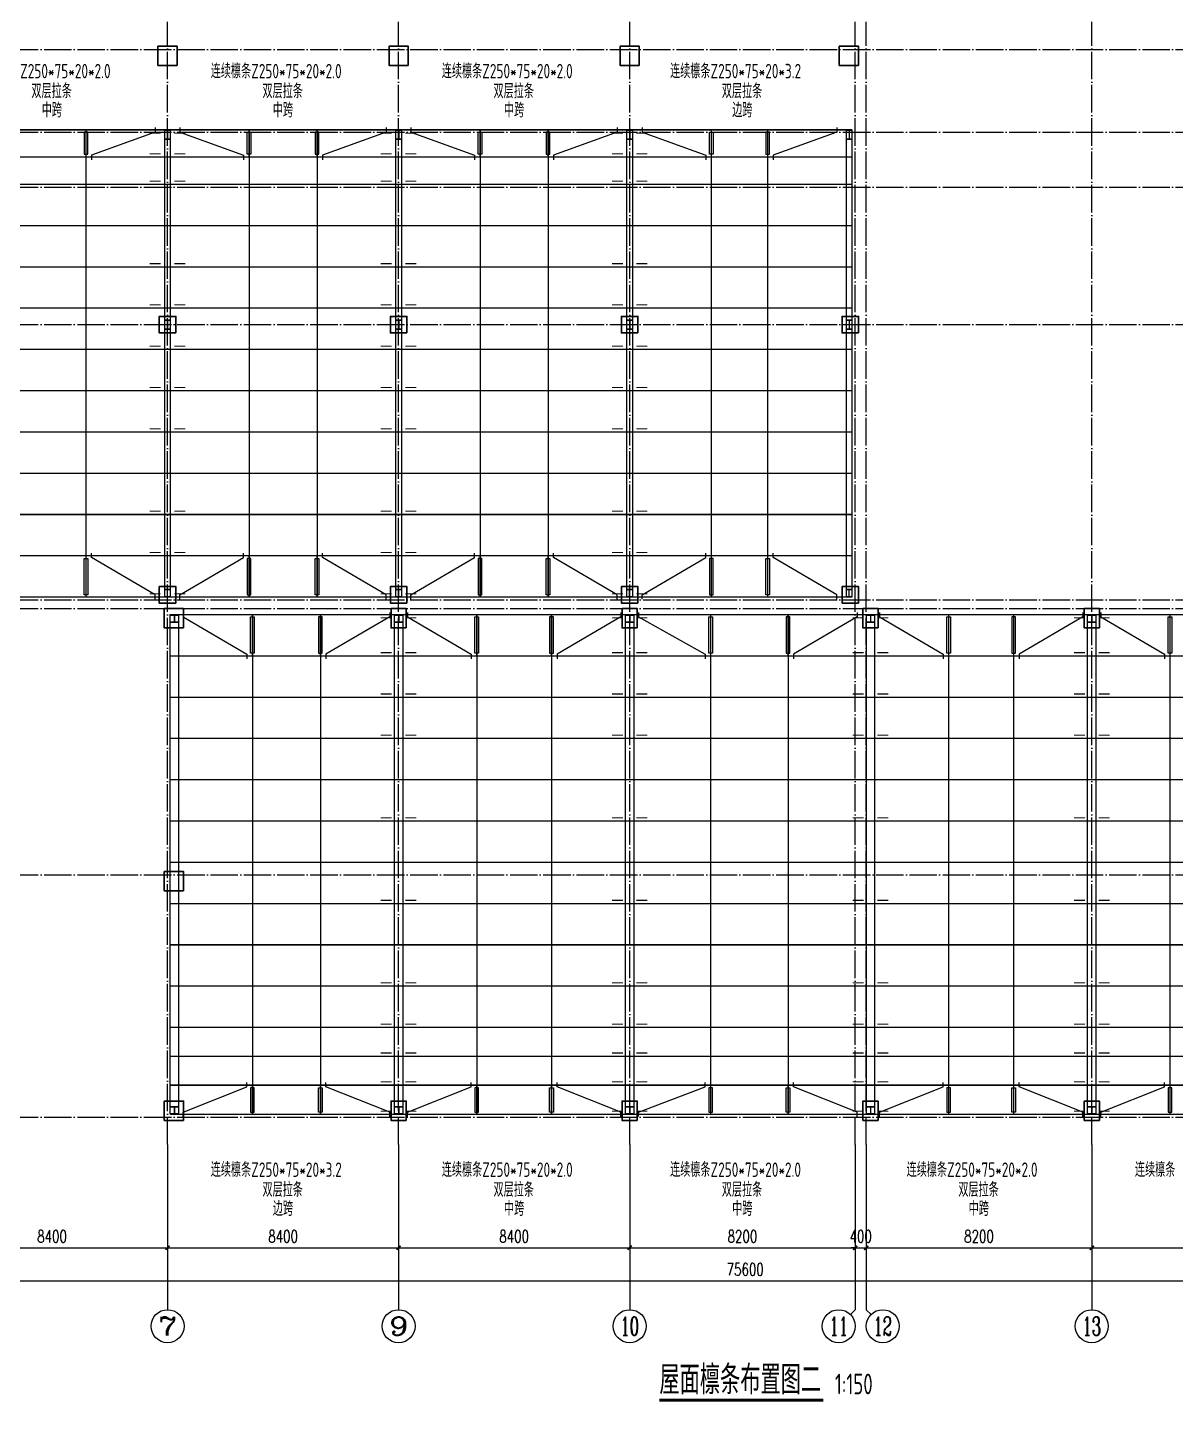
# Model space of a CAD drawing. Extents: x 712773 to 1022356, y -298958 to 209542.
# Drawn here: x 940298 to 982036, y -208755 to -158817 of the extents above; entities that cross this region are included whole.
import ezdxf
from ezdxf.enums import TextEntityAlignment as Align

# ---------------------------------------------------------------- set-up
doc = ezdxf.new("R2010")
doc.units = 0
doc.header["$LTSCALE"] = 500
doc.header["$MEASUREMENT"] = 0
doc.linetypes.add('DOTE', pattern=[2.42, 2, -0.2, 0.02, -0.2])
doc.layers.get('0').update_dxf_attribs({"linetype": 'CONTINUOUS'})
doc.layers.get('DEFPOINTS').update_dxf_attribs({"linetype": 'CONTINUOUS'})
doc.layers.add('0S-柱-线', color=50, linetype='CONTINUOUS', lineweight=30)
doc.layers.add('116', color=1, linetype='CONTINUOUS', lineweight=35)
for name, color, linetype in [('1000', 2, 'CONTINUOUS'), ('2001', 4, 'CONTINUOUS'), ('AXIS', 3, 'CONTINUOUS'), ('AXIS_TEXT', 7, 'CONTINUOUS'), ('DIM_SYMB', 3, 'CONTINUOUS'), ('DOOR_FIRE', 4, 'CONTINUOUS'), ('DOTE', 1, 'DOTE'), ('PUB_TEXT', 7, 'CONTINUOUS'), ('钢架', 7, 'CONTINUOUS')]:
    doc.layers.add(name, color=color, linetype=linetype)
doc.styles.add('_TCH_AXIS', font='COMPLEX', dxfattribs={"bigfont": 'GBCBIG'})
doc.styles.add('_TCH_DIM_T3', font='SIMPLEX', dxfattribs={"width": 0.705882, "bigfont": 'GBCBIG'})
doc.styles.add('COMPLEX', font='COMPLEX')
doc.styles.add('TSSD_Rein', font='tssdeng.shx', dxfattribs={"width": 0.7, "bigfont": 'hztxt.shx'})
doc.dimstyles.new('_TCH_ARCH&&150', dxfattribs={"dimtxt": 446.25, "dimasz": 150, "dimexe": 375, "dimexo": 450, "dimgap": 189.375, "dimtad": 1, "dimdec": 0, "dimzin": 0, "dimdsep": 46, "dimtxsty": '_TCH_DIM_T3', "dimblk": 'ARCHTICK', "dimcen": 0.09, "dimclrt": 7, "dimazin": 2, "dimtfac": 1, "dimtdec": 0, "dimtix": 1, "dimtmove": 2, "dimatfit": 3, "dimfxl": 0, "dimtolj": 1, "dimtzin": 0, "dimarcsym": 0})

# ---------------------------------------------------------------- blocks, each defined once
blk = doc.blocks.new('W3TGGSEGGG')
at = {"layer": '116', "const_width": 40}
for points in [[(936344, -162654), (936744, -162654)], [(937638, -162654), (937238, -162654)], [(936344, -163410), (936744, -163410)], [(937638, -163410), (937238, -163410)], [(936344, -164400), (936744, -164400)], [(937638, -164400), (937238, -164400)], [(936344, -167400), (936744, -167400)], [(937638, -167400), (937238, -167400)], [(936344, -168900), (936744, -168900)], [(937638, -168900), (937238, -168900)], [(936344, -170400), (936744, -170400)], [(937638, -170400), (937238, -170400)], [(936344, -171900), (936744, -171900)], [(937638, -171900), (937238, -171900)], [(936344, -173400), (936744, -173400)], [(937638, -173400), (937238, -173400)], [(936344, -176400), (936744, -176400)], [(937638, -176400), (937238, -176400)], [(936344, -177900), (936744, -177900)], [(937638, -177900), (937238, -177900)], [(936344, -179400), (936744, -179400)], [(937638, -179400), (937238, -179400)]]:
    blk.add_lwpolyline(points, dxfattribs=at)
blk = doc.blocks.new('3tfagtwrgtyawe')
at = {"layer": '116', "const_width": 40}
for points in [[(1009917, -249329), (1010317, -249329)], [(1011212, -249329), (1010812, -249329)], [(1009917, -250595), (1010317, -250595)], [(1011212, -250595), (1010812, -250595)], [(1009917, -252095), (1010317, -252095)], [(1011212, -252095), (1010812, -252095)], [(1009917, -253595), (1010317, -253595)], [(1011212, -253595), (1010812, -253595)], [(1009917, -256595), (1010317, -256595)], [(1011212, -256595), (1010812, -256595)], [(1009917, -259595), (1010317, -259595)], [(1011212, -259595), (1010812, -259595)], [(1009917, -262595), (1010317, -262595)], [(1011212, -262595), (1010812, -262595)], [(1009917, -264095), (1010317, -264095)], [(1011212, -264095), (1010812, -264095)], [(1009917, -265145), (1010317, -265145)], [(1011212, -265145), (1010812, -265145)], [(1009917, -266195), (1010317, -266195)], [(1011212, -266195), (1010812, -266195)], [(1009917, -267255), (1010317, -267255)], [(1011212, -267255), (1010812, -267255)]]:
    blk.add_lwpolyline(points, dxfattribs=at)
blk = doc.blocks.new('aweffewgfag')
at = {"layer": '0S-柱-线'}
for points in [[(985945, -253633), (985945, -252933), (985245, -252933), (985245, -253633)], [(994115, -253633), (994115, -252933), (993415, -252933), (993415, -253633)], [(1002515, -253633), (1002515, -252933), (1001815, -252933), (1001815, -253633)], [(1010915, -253633), (1010915, -252933), (1010215, -252933), (1010215, -253633)], [(1019315, -253633), (1019315, -252933), (1018615, -252933), (1018615, -253633)], [(1027285, -253633), (1027285, -252933), (1026585, -252933), (1026585, -253633)], [(985845, -263353), (985845, -262753), (985245, -262753), (985245, -263353)], [(994065, -263353), (994065, -262753), (993465, -262753), (993465, -263353)], [(1002465, -263353), (1002465, -262753), (1001865, -262753), (1001865, -263353)], [(1010865, -263353), (1010865, -262753), (1010265, -262753), (1010265, -263353)], [(1019265, -263353), (1019265, -262753), (1018665, -262753), (1018665, -263353)], [(1027285, -263353), (1027285, -262753), (1026685, -262753), (1026685, -263353)], [(985845, -273173), (985845, -272573), (985245, -272573), (985245, -273173)], [(994065, -273173), (994065, -272573), (993465, -272573), (993465, -273173)], [(1002465, -273173), (1002465, -272573), (1001865, -272573), (1001865, -273173)], [(1010865, -273173), (1010865, -272573), (1010265, -272573), (1010265, -273173)], [(1019265, -273173), (1019265, -272573), (1018665, -272573), (1018665, -273173)], [(1027285, -273173), (1027285, -272573), (1026685, -272573), (1026685, -273173)], [(1002745, -274073), (1002745, -273373), (1002045, -273373), (1002045, -274073)], [(1010840, -274073), (1010840, -273373), (1010290, -273373), (1010290, -274073)], [(1019240, -274073), (1019240, -273373), (1018690, -273373), (1018690, -274073)], [(1027995, -274073), (1027995, -273373), (1027445, -273373), (1027445, -274073)], [(1036040, -274073), (1036040, -273373), (1035490, -273373), (1035490, -274073)], [(1044440, -274073), (1044440, -273373), (1043890, -273373), (1043890, -274073)], [(1052840, -274073), (1052840, -273373), (1052290, -273373), (1052290, -274073)], [(1061085, -274073), (1061085, -273373), (1060385, -273373), (1060385, -274073)], [(1002745, -283633), (1002745, -282933), (1002045, -282933), (1002045, -283633)], [(1061085, -283633), (1061085, -282933), (1060385, -282933), (1060385, -283633)], [(1002745, -291973), (1002745, -291273), (1002045, -291273), (1002045, -291973)], [(1010840, -291973), (1010840, -291273), (1010290, -291273), (1010290, -291973)], [(1019240, -291973), (1019240, -291273), (1018690, -291273), (1018690, -291973)], [(1027995, -291973), (1027995, -291273), (1027445, -291273), (1027445, -291973)], [(1036040, -291973), (1036040, -291273), (1035490, -291273), (1035490, -291973)], [(1044440, -291973), (1044440, -291273), (1043890, -291273), (1043890, -291973)], [(1052840, -291973), (1052840, -291273), (1052290, -291273), (1052290, -291973)], [(1061085, -291973), (1061085, -291273), (1060385, -291273), (1060385, -291973)]]:
    blk.add_lwpolyline(points, close=True, dxfattribs=at)
blk = doc.blocks.new('_ArchTick')
at = {"color": 0, "linetype": 'ByBlock', "const_width": 0.4}
blk.add_lwpolyline([(-0.5, -0.5), (0.5, 0.5)], dxfattribs=at)
blk = doc.blocks.new('*D475')
at = {"layer": 'AXIS', "color": 0, "lineweight": -2, "transparency": 16777216}
for p, q in [((928591, -199867), (928591, -204742)), ((1004191, -199867), (1004191, -204742)), ((928591, -204367), (1004191, -204367))]:
    blk.add_line(p, q, dxfattribs=at)
at = {"layer": 'DEFPOINTS', "color": 0, "transparency": 16777216}
for p in [(928591, -199417), (1004191, -199417), (1004191, -204367)]:
    blk.add_point(p, dxfattribs=at)
at = {"layer": 'AXIS', "color": 0, "lineweight": -2, "transparency": 16777216, "xscale": 150, "yscale": 150, "zscale": 150, "rotation": 180}
blk.add_blockref('_ArchTick', (928591, -204367), dxfattribs=at)
at = {"layer": 'AXIS', "color": 0, "lineweight": -2, "transparency": 16777216, "xscale": 150, "yscale": 150, "zscale": 150}
blk.add_blockref('_ArchTick', (1004191, -204367), dxfattribs=at)
at = {"layer": 'AXIS', "color": 7, "transparency": 16777216, "insert": (966391, -203955), "char_height": 446.2, "attachment_point": 5, "style": '_TCH_DIM_T3'}
blk.add_mtext('\\A1;75600', dxfattribs=at)
blk = doc.blocks.new('*D477')
at = {"layer": 'AXIS', "color": 0, "lineweight": -2, "transparency": 16777216}
for p, q in [((936991, -199867), (936991, -203542)), ((945391, -199867), (945391, -203542)), ((936991, -203167), (945391, -203167))]:
    blk.add_line(p, q, dxfattribs=at)
at = {"layer": 'DEFPOINTS', "color": 0, "transparency": 16777216}
for p in [(936991, -199417), (945391, -199417), (945391, -203167)]:
    blk.add_point(p, dxfattribs=at)
at = {"layer": 'AXIS', "color": 0, "lineweight": -2, "transparency": 16777216, "xscale": 150, "yscale": 150, "zscale": 150, "rotation": 180}
blk.add_blockref('_ArchTick', (936991, -203167), dxfattribs=at)
at = {"layer": 'AXIS', "color": 0, "lineweight": -2, "transparency": 16777216, "xscale": 150, "yscale": 150, "zscale": 150}
blk.add_blockref('_ArchTick', (945391, -203167), dxfattribs=at)
at = {"layer": 'AXIS', "color": 7, "transparency": 16777216, "insert": (941191, -202755), "char_height": 446.2, "attachment_point": 5, "style": '_TCH_DIM_T3'}
blk.add_mtext('\\A1;8400', dxfattribs=at)
blk = doc.blocks.new('*D478')
at = {"layer": 'AXIS', "color": 0, "lineweight": -2, "transparency": 16777216}
for p, q in [((945391, -199867), (945391, -203542)), ((953791, -199867), (953791, -203542)), ((945391, -203167), (953791, -203167))]:
    blk.add_line(p, q, dxfattribs=at)
at = {"layer": 'DEFPOINTS', "color": 0, "transparency": 16777216}
for p in [(945391, -199417), (953791, -199417), (953791, -203167)]:
    blk.add_point(p, dxfattribs=at)
at = {"layer": 'AXIS', "color": 0, "lineweight": -2, "transparency": 16777216, "xscale": 150, "yscale": 150, "zscale": 150, "rotation": 180}
blk.add_blockref('_ArchTick', (945391, -203167), dxfattribs=at)
at = {"layer": 'AXIS', "color": 0, "lineweight": -2, "transparency": 16777216, "xscale": 150, "yscale": 150, "zscale": 150}
blk.add_blockref('_ArchTick', (953791, -203167), dxfattribs=at)
at = {"layer": 'AXIS', "color": 7, "transparency": 16777216, "insert": (949591, -202755), "char_height": 446.2, "attachment_point": 5, "style": '_TCH_DIM_T3'}
blk.add_mtext('\\A1;8400', dxfattribs=at)
blk = doc.blocks.new('*D479')
at = {"layer": 'AXIS', "color": 0, "lineweight": -2, "transparency": 16777216}
for p, q in [((953791, -199867), (953791, -203542)), ((962191, -199867), (962191, -203542)), ((953791, -203167), (962191, -203167))]:
    blk.add_line(p, q, dxfattribs=at)
at = {"layer": 'DEFPOINTS', "color": 0, "transparency": 16777216}
for p in [(953791, -199417), (962191, -199417), (962191, -203167)]:
    blk.add_point(p, dxfattribs=at)
at = {"layer": 'AXIS', "color": 0, "lineweight": -2, "transparency": 16777216, "xscale": 150, "yscale": 150, "zscale": 150, "rotation": 180}
blk.add_blockref('_ArchTick', (953791, -203167), dxfattribs=at)
at = {"layer": 'AXIS', "color": 0, "lineweight": -2, "transparency": 16777216, "xscale": 150, "yscale": 150, "zscale": 150}
blk.add_blockref('_ArchTick', (962191, -203167), dxfattribs=at)
at = {"layer": 'AXIS', "color": 7, "transparency": 16777216, "insert": (957991, -202755), "char_height": 446.2, "attachment_point": 5, "style": '_TCH_DIM_T3'}
blk.add_mtext('\\A1;8400', dxfattribs=at)
blk = doc.blocks.new('*D480')
at = {"layer": 'AXIS', "color": 0, "lineweight": -2, "transparency": 16777216}
for p, q in [((962191, -199867), (962191, -203542)), ((970391, -199867), (970391, -203542)), ((962191, -203167), (970391, -203167))]:
    blk.add_line(p, q, dxfattribs=at)
at = {"layer": 'DEFPOINTS', "color": 0, "transparency": 16777216}
for p in [(962191, -199417), (970391, -199417), (970391, -203167)]:
    blk.add_point(p, dxfattribs=at)
at = {"layer": 'AXIS', "color": 0, "lineweight": -2, "transparency": 16777216, "xscale": 150, "yscale": 150, "zscale": 150, "rotation": 180}
blk.add_blockref('_ArchTick', (962191, -203167), dxfattribs=at)
at = {"layer": 'AXIS', "color": 0, "lineweight": -2, "transparency": 16777216, "xscale": 150, "yscale": 150, "zscale": 150}
blk.add_blockref('_ArchTick', (970391, -203167), dxfattribs=at)
at = {"layer": 'AXIS', "color": 7, "transparency": 16777216, "insert": (966291, -202755), "char_height": 446.2, "attachment_point": 5, "style": '_TCH_DIM_T3'}
blk.add_mtext('\\A1;8200', dxfattribs=at)
blk = doc.blocks.new('*D481')
at = {"layer": 'AXIS', "color": 0, "lineweight": -2, "transparency": 16777216}
for p, q in [((970391, -199867), (970391, -203542)), ((970791, -199867), (970791, -203542)), ((970391, -203167), (970241, -203167)), ((970391, -203167), (970791, -203167)), ((970791, -203167), (970941, -203167))]:
    blk.add_line(p, q, dxfattribs=at)
at = {"layer": 'DEFPOINTS', "color": 0, "transparency": 16777216}
for p in [(970391, -199417), (970791, -199417), (970791, -203167)]:
    blk.add_point(p, dxfattribs=at)
at = {"layer": 'AXIS', "color": 0, "lineweight": -2, "transparency": 16777216, "xscale": 150, "yscale": 150, "zscale": 150}
blk.add_blockref('_ArchTick', (970391, -203167), dxfattribs=at)
at = {"layer": 'AXIS', "color": 0, "lineweight": -2, "transparency": 16777216, "xscale": 150, "yscale": 150, "zscale": 150, "rotation": 180}
blk.add_blockref('_ArchTick', (970791, -203167), dxfattribs=at)
at = {"layer": 'AXIS', "color": 7, "transparency": 16777216, "insert": (970591, -202755), "char_height": 446.2, "attachment_point": 5, "style": '_TCH_DIM_T3'}
blk.add_mtext('\\A1;400', dxfattribs=at)
blk = doc.blocks.new('*D482')
at = {"layer": 'AXIS', "color": 0, "lineweight": -2, "transparency": 16777216}
for p, q in [((970791, -199867), (970791, -203542)), ((978991, -199867), (978991, -203542)), ((970791, -203167), (978991, -203167))]:
    blk.add_line(p, q, dxfattribs=at)
at = {"layer": 'DEFPOINTS', "color": 0, "transparency": 16777216}
for p in [(970791, -199417), (978991, -199417), (978991, -203167)]:
    blk.add_point(p, dxfattribs=at)
at = {"layer": 'AXIS', "color": 0, "lineweight": -2, "transparency": 16777216, "xscale": 150, "yscale": 150, "zscale": 150, "rotation": 180}
blk.add_blockref('_ArchTick', (970791, -203167), dxfattribs=at)
at = {"layer": 'AXIS', "color": 0, "lineweight": -2, "transparency": 16777216, "xscale": 150, "yscale": 150, "zscale": 150}
blk.add_blockref('_ArchTick', (978991, -203167), dxfattribs=at)
at = {"layer": 'AXIS', "color": 7, "transparency": 16777216, "insert": (974891, -202755), "char_height": 446.2, "attachment_point": 5, "style": '_TCH_DIM_T3'}
blk.add_mtext('\\A1;8200', dxfattribs=at)
blk = doc.blocks.new('*D483')
at = {"layer": 'AXIS', "color": 0, "lineweight": -2, "transparency": 16777216}
for p, q in [((978991, -199867), (978991, -203542)), ((987391, -199867), (987391, -203542)), ((978991, -203167), (987391, -203167))]:
    blk.add_line(p, q, dxfattribs=at)
at = {"layer": 'DEFPOINTS', "color": 0, "transparency": 16777216}
for p in [(978991, -199417), (987391, -199417), (987391, -203167)]:
    blk.add_point(p, dxfattribs=at)
at = {"layer": 'AXIS', "color": 0, "lineweight": -2, "transparency": 16777216, "xscale": 150, "yscale": 150, "zscale": 150, "rotation": 180}
blk.add_blockref('_ArchTick', (978991, -203167), dxfattribs=at)
at = {"layer": 'AXIS', "color": 0, "lineweight": -2, "transparency": 16777216, "xscale": 150, "yscale": 150, "zscale": 150}
blk.add_blockref('_ArchTick', (987391, -203167), dxfattribs=at)
at = {"layer": 'AXIS', "color": 7, "transparency": 16777216, "insert": (983191, -202755), "char_height": 446.2, "attachment_point": 5, "style": '_TCH_DIM_T3'}
blk.add_mtext('\\A1;8400', dxfattribs=at)
blk = doc.blocks.new('_AXISO')
blk.add_circle((0, 0), 0.5)
at = {"layer": 'AXIS_TEXT', "style": 'COMPLEX', "width": 1.302083}
blk.add_attdef('A', text='', height=0.56, dxfattribs=at).set_placement((-0.25, -0.28), (0.25, -0.28), align=Align.FIT)

msp = doc.modelspace()

# ---------------------------------------------------------------- linework, layer by layer
at = {"layer": '1000', "const_width": 50}
for points in [[(928711.1, -162537), (970271.1, -162537)], [(928711.1, -163527), (970271.1, -163527)], [(928711.1, -164517), (970271.1, -164517)], [(928711.1, -166017), (970271.1, -166017)], [(928711.1, -167517), (970271.1, -167517)], [(928711.1, -169017), (970271.1, -169017)], [(928711.1, -170517), (970271.1, -170517)], [(928711.1, -172017), (970271.1, -172017)], [(928711.1, -173517), (970271.1, -173517)], [(928711.1, -175017), (970271.1, -175017)], [(928711.1, -176517), (970271.1, -176517)], [(928711.1, -178017), (970271.1, -178017)], [(928711.1, -179517), (970271.1, -179517)], [(945486.1, -180157), (1004096.1, -180157)], [(945486.1, -181657), (1004096.1, -181657)], [(945486.1, -183157), (1004096.1, -183157)], [(945486.1, -184657), (1004096.1, -184657)], [(945486.1, -186157), (1004096.1, -186157)], [(945486.1, -187657), (1004096.1, -187657)], [(945486.1, -189157), (1004096.1, -189157)], [(945486.1, -190657), (1004096.1, -190657)], [(945486.1, -192157), (1004096.1, -192157)], [(945486.1, -193657), (1004096.1, -193657)], [(945486.1, -195157), (1004096.1, -195157)], [(945486.1, -196207), (1004096.1, -196207)], [(945486.1, -197257), (1004096.1, -197257)], [(945486.1, -198317), (1004096.1, -198317)]]:
    msp.add_lwpolyline(points, dxfattribs=at)
at = {"layer": '2001'}
for points in [[(945491.1, -179517), (945291.1, -179517), (945291.1, -162537), (945491.1, -162537)], [(953891.1, -179517), (953691.1, -179517), (953691.1, -162537), (953891.1, -162537)], [(962291.1, -179517), (962091.1, -179517), (962091.1, -162537), (962291.1, -162537)], [(970271.1, -179517), (970071.1, -179517), (970071.1, -162537), (970271.1, -162537)], [(945786.1, -198317), (945486.1, -198317), (945486.1, -180157), (945786.1, -180157)], [(953941.1, -198317), (953641.1, -198317), (953641.1, -180157), (953941.1, -180157)], [(962341.1, -198317), (962041.1, -198317), (962041.1, -180157), (962341.1, -180157)], [(971096.1, -198317), (970796.1, -198317), (970796.1, -180157), (971096.1, -180157)], [(979141.1, -198317), (978841.1, -198317), (978841.1, -180157), (979141.1, -180157)]]:
    msp.add_lwpolyline(points, close=True, dxfattribs=at)
at = {"layer": 'AXIS'}
for p, q in [((945391.1, -199417), (945391.1, -205417)), ((953791.1, -199417), (953791.1, -205417)), ((962191.1, -199417), (962191.1, -205417)), ((970391.1, -199417), (970391.1, -205417)), ((970791.1, -199417), (970791.1, -205417)), ((978991.1, -199417), (978991.1, -205417)), ((970215.4, -205592.8), (970391.1, -205417)), ((970966.8, -205592.8), (970791.1, -205417))]:
    msp.add_line(p, q, dxfattribs=at)
at = {"layer": 'DIM_SYMB', "const_width": 105}
msp.add_lwpolyline([(963272.5, -208702.2), (969235.1, -208702.2)], dxfattribs=at)
at = {"layer": 'DOOR_FIRE'}
for p, q in [((942424.5, -162537), (942424.5, -179517)), ((948352.8, -162537), (948352.8, -179517)), ((950824.5, -162537), (950824.5, -179517)), ((956752.8, -162537), (956752.8, -179517)), ((959224.5, -162537), (959224.5, -179517)), ((965157.8, -162537), (965157.8, -179517)), ((967204.5, -162537), (967204.5, -179517)), ((948477.8, -180157), (948477.8, -198317)), ((950949.5, -180157), (950949.5, -198317)), ((956632.8, -180157), (956632.8, -198317)), ((959349.5, -180157), (959349.5, -198317)), ((965132.8, -180157), (965132.8, -198317)), ((967949.5, -180157), (967949.5, -198317)), ((973787.8, -180157), (973787.8, -198317)), ((976149.5, -180157), (976149.5, -198317)), ((981832.8, -180157), (981832.8, -198317))]:
    msp.add_line(p, q, dxfattribs=at)
for points in [[(942357, -162618.9), (942357, -163425.1), (942492, -163425.1), (942492, -162618.9)], [(948420.3, -162618.9), (948420.3, -163425.1), (948285.3, -163425.1), (948285.3, -162618.9)], [(950757, -162618.9), (950757, -163425.1), (950892, -163425.1), (950892, -162618.9)], [(956820.3, -162618.9), (956820.3, -163425.1), (956685.3, -163425.1), (956685.3, -162618.9)], [(959157, -162618.9), (959157, -163425.1), (959292, -163425.1), (959292, -162618.9)], [(965225.3, -162618.9), (965225.3, -163425.1), (965090.3, -163425.1), (965090.3, -162618.9)], [(967137, -162618.9), (967137, -163425.1), (967272, -163425.1), (967272, -162618.9)], [(942357, -179435.2), (942357, -178118.9), (942492, -178118.9), (942492, -179435.2)], [(948420.3, -179435.2), (948420.3, -178118.9), (948285.3, -178118.9), (948285.3, -179435.2)], [(950757, -179435.2), (950757, -178118.9), (950892, -178118.9), (950892, -179435.2)], [(956820.3, -179435.2), (956820.3, -178118.9), (956685.3, -178118.9), (956685.3, -179435.2)], [(959157, -179435.2), (959157, -178118.9), (959292, -178118.9), (959292, -179435.2)], [(965225.3, -179435.2), (965225.3, -178118.9), (965090.3, -178118.9), (965090.3, -179435.2)], [(967137, -179435.2), (967137, -178118.9), (967272, -178118.9), (967272, -179435.2)], [(948545.3, -180238.9), (948545.3, -181555.1), (948410.3, -181555.1), (948410.3, -180238.9)], [(950882, -180238.9), (950882, -181555.1), (951017, -181555.1), (951017, -180238.9)], [(956700.3, -180238.9), (956700.3, -181555.1), (956565.3, -181555.1), (956565.3, -180238.9)], [(959282, -180238.9), (959282, -181555.1), (959417, -181555.1), (959417, -180238.9)], [(965200.3, -180238.9), (965200.3, -181555.1), (965065.3, -181555.1), (965065.3, -180238.9)], [(967882, -180238.9), (967882, -181555.1), (968017, -181555.1), (968017, -180238.9)], [(973855.3, -180238.9), (973855.3, -181555.1), (973720.3, -181555.1), (973720.3, -180238.9)], [(976082, -180238.9), (976082, -181555.1), (976217, -181555.1), (976217, -180238.9)], [(981900.3, -180238.9), (981900.3, -181555.1), (981765.3, -181555.1), (981765.3, -180238.9)], [(948545.3, -198235.2), (948545.3, -197358.9), (948410.3, -197358.9), (948410.3, -198235.2)], [(950882, -198235.2), (950882, -197358.9), (951017, -197358.9), (951017, -198235.2)], [(956700.3, -198235.2), (956700.3, -197358.9), (956565.3, -197358.9), (956565.3, -198235.2)], [(959282, -198235.2), (959282, -197358.9), (959417, -197358.9), (959417, -198235.2)], [(965200.3, -198235.2), (965200.3, -197358.9), (965065.3, -197358.9), (965065.3, -198235.2)], [(967882, -198235.2), (967882, -197358.9), (968017, -197358.9), (968017, -198235.2)], [(973855.3, -198235.2), (973855.3, -197358.9), (973720.3, -197358.9), (973720.3, -198235.2)], [(976082, -198235.2), (976082, -197358.9), (976217, -197358.9), (976217, -198235.2)], [(981900.3, -198235.2), (981900.3, -197358.9), (981765.3, -197358.9), (981765.3, -198235.2)]]:
    msp.add_lwpolyline(points, close=True, dxfattribs=at)
at = {"layer": 'DOOR_FIRE', "const_width": 50}
for points in [[(942424.5, -162537), (942424.5, -163527)], [(948352.8, -162537), (948352.8, -163527)], [(950824.5, -162537), (950824.5, -163527)], [(956752.8, -162537), (956752.8, -163527)], [(959224.5, -162537), (959224.5, -163527)], [(965157.8, -162537), (965157.8, -163527)], [(967204.5, -162537), (967204.5, -163527)], [(942424.5, -179517), (942424.5, -178017)], [(948352.8, -179517), (948352.8, -178017)], [(950824.5, -179517), (950824.5, -178017)], [(956752.8, -179517), (956752.8, -178017)], [(959224.5, -179517), (959224.5, -178017)], [(965157.8, -179517), (965157.8, -178017)], [(967204.5, -179517), (967204.5, -178017)], [(948477.8, -180157), (948477.8, -181657)], [(950949.5, -180157), (950949.5, -181657)], [(956632.8, -180157), (956632.8, -181657)], [(959349.5, -180157), (959349.5, -181657)], [(965132.8, -180157), (965132.8, -181657)], [(967949.5, -180157), (967949.5, -181657)], [(973787.8, -180157), (973787.8, -181657)], [(976149.5, -180157), (976149.5, -181657)], [(981832.8, -180157), (981832.8, -181657)], [(948477.8, -198317), (948477.8, -197257)], [(950949.5, -198317), (950949.5, -197257)], [(956632.8, -198317), (956632.8, -197257)], [(959349.5, -198317), (959349.5, -197257)], [(965132.8, -198317), (965132.8, -197257)], [(967949.5, -198317), (967949.5, -197257)], [(973787.8, -198317), (973787.8, -197257)], [(976149.5, -198317), (976149.5, -197257)], [(981832.8, -198317), (981832.8, -197257)]]:
    msp.add_lwpolyline(points, dxfattribs=at)
at = {"layer": 'DOOR_FIRE'}
for points in [[(944940.8, -162454.2), (944940.8, -162619.9), (942624.7, -163460.8), (942624.7, -163627.5)], [(945836.4, -162454.2), (945836.4, -162619.9), (948152.5, -163460.8), (948152.5, -163627.5)], [(953340.8, -162454.2), (953340.8, -162619.9), (951024.7, -163460.8), (951024.7, -163627.5)], [(954236.4, -162454.2), (954236.4, -162619.9), (956552.5, -163460.8), (956552.5, -163627.5)], [(961740.8, -162454.2), (961740.8, -162619.9), (959424.7, -163460.8), (959424.7, -163627.5)], [(962641.4, -162454.2), (962641.4, -162619.9), (964957.5, -163460.8), (964957.5, -163627.5)], [(969720.8, -162454.2), (969720.8, -162619.9), (967404.7, -163460.8), (967404.7, -163627.5)], [(944940.8, -179599.9), (944940.8, -179434.2), (942624.7, -178083.3), (942624.7, -177916.6)], [(945836.4, -179599.9), (945836.4, -179434.2), (948152.5, -178083.3), (948152.5, -177916.6)], [(953340.8, -179599.9), (953340.8, -179434.2), (951024.7, -178083.3), (951024.7, -177916.6)], [(954236.4, -179599.9), (954236.4, -179434.2), (956552.5, -178083.3), (956552.5, -177916.6)], [(961740.8, -179599.9), (961740.8, -179434.2), (959424.7, -178083.3), (959424.7, -177916.6)], [(962641.4, -179599.9), (962641.4, -179434.2), (964957.5, -178083.3), (964957.5, -177916.6)], [(969720.8, -179599.9), (969720.8, -179434.2), (967404.7, -178083.3), (967404.7, -177916.6)], [(945961.4, -180074.2), (945961.4, -180239.9), (948277.5, -181590.8), (948277.5, -181757.5)], [(953465.8, -180074.2), (953465.8, -180239.9), (951149.7, -181590.8), (951149.7, -181757.5)], [(954116.4, -180074.2), (954116.4, -180239.9), (956432.5, -181590.8), (956432.5, -181757.5)], [(961865.8, -180074.2), (961865.8, -180239.9), (959549.7, -181590.8), (959549.7, -181757.5)], [(962516.4, -180074.2), (962516.4, -180239.9), (964932.5, -181590.8), (964932.5, -181757.5)], [(970465.8, -180074.2), (970465.8, -180239.9), (968149.7, -181590.8), (968149.7, -181757.5)], [(971271.4, -180074.2), (971271.4, -180239.9), (973587.5, -181590.8), (973587.5, -181757.5)], [(978665.8, -180074.2), (978665.8, -180239.9), (976349.7, -181590.8), (976349.7, -181757.5)], [(979316.4, -180074.2), (979316.4, -180239.9), (981632.5, -181590.8), (981632.5, -181757.5)], [(945961.4, -198399.9), (945961.4, -198234.2), (948277.5, -197323.3), (948277.5, -197156.6)], [(953465.8, -198399.9), (953465.8, -198234.2), (951149.7, -197323.3), (951149.7, -197156.6)], [(954116.4, -198399.9), (954116.4, -198234.2), (956432.5, -197323.3), (956432.5, -197156.6)], [(961865.8, -198399.9), (961865.8, -198234.2), (959549.7, -197323.3), (959549.7, -197156.6)], [(962516.4, -198399.9), (962516.4, -198234.2), (964932.5, -197323.3), (964932.5, -197156.6)], [(970465.8, -198399.9), (970465.8, -198234.2), (968149.7, -197323.3), (968149.7, -197156.6)], [(971271.4, -198399.9), (971271.4, -198234.2), (973587.5, -197323.3), (973587.5, -197156.6)], [(978665.8, -198399.9), (978665.8, -198234.2), (976349.7, -197323.3), (976349.7, -197156.6)], [(979316.4, -198399.9), (979316.4, -198234.2), (981632.5, -197323.3), (981632.5, -197156.6)]]:
    msp.add_lwpolyline(points, dxfattribs=at)
at = {"layer": 'DOTE'}
for p, q in [((945391.1, -199417), (945391.1, -158617)), ((953791.1, -199417), (953791.1, -158617)), ((962191.1, -199417), (962191.1, -158617)), ((970391.1, -199417), (970391.1, -158617)), ((970791.1, -199417), (970791.1, -158617)), ((978991.1, -199417), (978991.1, -158617)), ((927591.1, -159617), (1005191.1, -159617)), ((927591.1, -162617), (1005191.1, -162617)), ((927591.1, -164617), (1005191.1, -164617)), ((927591.1, -169617), (1005191.1, -169617)), ((927591.1, -179617), (1005191.1, -179617)), ((927591.1, -179937), (1005191.1, -179937)), ((927591.1, -189617), (1005191.1, -189617)), ((927591.1, -198417), (1005191.1, -198417))]:
    msp.add_line(p, q, dxfattribs=at)
at = {"layer": '钢架', "color": 4}
for p, q in [((945291.1, -162537), (945491.1, -162537)), ((945291.1, -162547), (945291.1, -162537)), ((945291.1, -162547), (945491.1, -162547)), ((945388.1, -162547), (945388.1, -162877)), ((945394.1, -162547), (945394.1, -162877)), ((945491.1, -162537), (945491.1, -162547)), ((953691.1, -162537), (953891.1, -162537)), ((953691.1, -162547), (953691.1, -162537)), ((953691.1, -162547), (953891.1, -162547)), ((953788.1, -162547), (953788.1, -162877)), ((953794.1, -162547), (953794.1, -162877)), ((953891.1, -162537), (953891.1, -162547)), ((962091.1, -162537), (962291.1, -162537)), ((962091.1, -162547), (962091.1, -162537)), ((962091.1, -162547), (962291.1, -162547)), ((962188.1, -162547), (962188.1, -162877)), ((962194.1, -162547), (962194.1, -162877)), ((962291.1, -162537), (962291.1, -162547)), ((970071.1, -162537), (970271.1, -162537)), ((970071.1, -162547), (970071.1, -162537)), ((970071.1, -162547), (970271.1, -162547)), ((970168.1, -162547), (970168.1, -162877)), ((970174.1, -162547), (970174.1, -162877)), ((970271.1, -162537), (970271.1, -162547)), ((945491.1, -162877), (945291.1, -162877)), ((945291.1, -162887), (945291.1, -162877)), ((945491.1, -162887), (945291.1, -162887)), ((945491.1, -162877), (945491.1, -162887)), ((953891.1, -162877), (953691.1, -162877)), ((953691.1, -162887), (953691.1, -162877)), ((953891.1, -162887), (953691.1, -162887)), ((953891.1, -162877), (953891.1, -162887)), ((962291.1, -162877), (962091.1, -162877)), ((962091.1, -162887), (962091.1, -162877)), ((962291.1, -162887), (962091.1, -162887)), ((962291.1, -162877), (962291.1, -162887)), ((970271.1, -162877), (970071.1, -162877)), ((970071.1, -162887), (970071.1, -162877)), ((970271.1, -162887), (970071.1, -162887)), ((970271.1, -162877), (970271.1, -162887)), ((945291.1, -169442), (945491.1, -169442)), ((945291.1, -169452), (945291.1, -169442)), ((945291.1, -169452), (945491.1, -169452)), ((945491.1, -169782), (945291.1, -169782)), ((945291.1, -169792), (945291.1, -169782)), ((945388.1, -169452), (945388.1, -169782)), ((945394.1, -169452), (945394.1, -169782)), ((945491.1, -169442), (945491.1, -169452)), ((945491.1, -169782), (945491.1, -169792)), ((953691.1, -169442), (953891.1, -169442)), ((953691.1, -169452), (953691.1, -169442)), ((953691.1, -169452), (953891.1, -169452)), ((953891.1, -169782), (953691.1, -169782)), ((953691.1, -169792), (953691.1, -169782)), ((953788.1, -169452), (953788.1, -169782)), ((953794.1, -169452), (953794.1, -169782)), ((953891.1, -169442), (953891.1, -169452)), ((953891.1, -169782), (953891.1, -169792)), ((962091.1, -169442), (962291.1, -169442)), ((962091.1, -169452), (962091.1, -169442)), ((962091.1, -169452), (962291.1, -169452)), ((962291.1, -169782), (962091.1, -169782)), ((962091.1, -169792), (962091.1, -169782)), ((962188.1, -169452), (962188.1, -169782)), ((962194.1, -169452), (962194.1, -169782)), ((962291.1, -169442), (962291.1, -169452)), ((962291.1, -169782), (962291.1, -169792)), ((970071.1, -169442), (970271.1, -169442)), ((970071.1, -169452), (970071.1, -169442)), ((970071.1, -169452), (970271.1, -169452)), ((970271.1, -169782), (970071.1, -169782)), ((970071.1, -169792), (970071.1, -169782)), ((970168.1, -169452), (970168.1, -169782)), ((970174.1, -169452), (970174.1, -169782)), ((970271.1, -169442), (970271.1, -169452)), ((970271.1, -169782), (970271.1, -169792)), ((945491.1, -169792), (945291.1, -169792)), ((953891.1, -169792), (953691.1, -169792)), ((962291.1, -169792), (962091.1, -169792)), ((970271.1, -169792), (970071.1, -169792)), ((945291.1, -179227), (945491.1, -179227)), ((945291.1, -179237), (945291.1, -179227)), ((945291.1, -179237), (945491.1, -179237)), ((945388.1, -179507), (945388.1, -179237)), ((945394.1, -179507), (945394.1, -179237)), ((945491.1, -179227), (945491.1, -179237)), ((953691.1, -179227), (953891.1, -179227)), ((953691.1, -179237), (953691.1, -179227)), ((953691.1, -179237), (953891.1, -179237)), ((953788.1, -179507), (953788.1, -179237)), ((953794.1, -179507), (953794.1, -179237)), ((953891.1, -179227), (953891.1, -179237)), ((962091.1, -179227), (962291.1, -179227)), ((962091.1, -179237), (962091.1, -179227)), ((962091.1, -179237), (962291.1, -179237)), ((962188.1, -179507), (962188.1, -179237)), ((962194.1, -179507), (962194.1, -179237)), ((962291.1, -179227), (962291.1, -179237)), ((970071.1, -179227), (970271.1, -179227)), ((970071.1, -179237), (970071.1, -179227)), ((970071.1, -179237), (970271.1, -179237)), ((970168.1, -179507), (970168.1, -179237)), ((970174.1, -179507), (970174.1, -179237)), ((970271.1, -179227), (970271.1, -179237)), ((945491.1, -179507), (945291.1, -179507)), ((945291.1, -179517), (945291.1, -179507)), ((945491.1, -179517), (945291.1, -179517)), ((945491.1, -179507), (945491.1, -179517)), ((953891.1, -179507), (953691.1, -179507)), ((953691.1, -179517), (953691.1, -179507)), ((953891.1, -179517), (953691.1, -179517)), ((953891.1, -179507), (953891.1, -179517)), ((962291.1, -179507), (962091.1, -179507)), ((962091.1, -179517), (962091.1, -179507)), ((962291.1, -179517), (962091.1, -179517)), ((962291.1, -179507), (962291.1, -179517)), ((970271.1, -179507), (970071.1, -179507)), ((970071.1, -179517), (970071.1, -179507)), ((970271.1, -179517), (970071.1, -179517)), ((970271.1, -179507), (970271.1, -179517)), ((945486.1, -180171), (945486.1, -180157)), ((945486.1, -180157), (945786.1, -180157)), ((945486.1, -180171), (945786.1, -180171)), ((945632.1, -180171), (945632.1, -180433)), ((945640.1, -180171), (945640.1, -180433)), ((945786.1, -180157), (945786.1, -180171)), ((953641.1, -180171), (953641.1, -180157)), ((953641.1, -180157), (953941.1, -180157)), ((953641.1, -180171), (953941.1, -180171)), ((953787.1, -180171), (953787.1, -180433)), ((953795.1, -180171), (953795.1, -180433)), ((953941.1, -180157), (953941.1, -180171)), ((962041.1, -180171), (962041.1, -180157)), ((962041.1, -180157), (962341.1, -180157)), ((962041.1, -180171), (962341.1, -180171)), ((962187.1, -180171), (962187.1, -180433)), ((962195.1, -180171), (962195.1, -180433)), ((962341.1, -180157), (962341.1, -180171)), ((970796.1, -180171), (970796.1, -180157)), ((970796.1, -180157), (971096.1, -180157)), ((970796.1, -180171), (971096.1, -180171)), ((970942.1, -180171), (970942.1, -180433)), ((970950.1, -180171), (970950.1, -180433)), ((971096.1, -180157), (971096.1, -180171)), ((978841.1, -180171), (978841.1, -180157)), ((978841.1, -180157), (979141.1, -180157)), ((978841.1, -180171), (979141.1, -180171)), ((978987.1, -180171), (978987.1, -180433)), ((978995.1, -180171), (978995.1, -180433)), ((979141.1, -180157), (979141.1, -180171)), ((945486.1, -180447), (945486.1, -180433)), ((945786.1, -180433), (945486.1, -180433)), ((945786.1, -180447), (945486.1, -180447)), ((945786.1, -180433), (945786.1, -180447)), ((953641.1, -180447), (953641.1, -180433)), ((953941.1, -180433), (953641.1, -180433)), ((953941.1, -180447), (953641.1, -180447)), ((953941.1, -180433), (953941.1, -180447)), ((962041.1, -180447), (962041.1, -180433)), ((962341.1, -180433), (962041.1, -180433)), ((962341.1, -180447), (962041.1, -180447)), ((962341.1, -180433), (962341.1, -180447)), ((970796.1, -180447), (970796.1, -180433)), ((971096.1, -180433), (970796.1, -180433)), ((971096.1, -180447), (970796.1, -180447)), ((971096.1, -180433), (971096.1, -180447)), ((978841.1, -180447), (978841.1, -180433)), ((979141.1, -180433), (978841.1, -180433)), ((979141.1, -180447), (978841.1, -180447)), ((979141.1, -180433), (979141.1, -180447)), ((945486.1, -198041), (945486.1, -198027)), ((945486.1, -198027), (945786.1, -198027)), ((945486.1, -198041), (945786.1, -198041)), ((945632.1, -198041), (945632.1, -198303)), ((945640.1, -198041), (945640.1, -198303)), ((945786.1, -198027), (945786.1, -198041)), ((953641.1, -198041), (953641.1, -198027)), ((953641.1, -198027), (953941.1, -198027)), ((953641.1, -198041), (953941.1, -198041)), ((953787.1, -198041), (953787.1, -198303)), ((953795.1, -198041), (953795.1, -198303)), ((953941.1, -198027), (953941.1, -198041)), ((962041.1, -198041), (962041.1, -198027)), ((962041.1, -198027), (962341.1, -198027)), ((962041.1, -198041), (962341.1, -198041)), ((962187.1, -198041), (962187.1, -198303)), ((962195.1, -198041), (962195.1, -198303)), ((962341.1, -198027), (962341.1, -198041)), ((970796.1, -198041), (970796.1, -198027)), ((970796.1, -198027), (971096.1, -198027)), ((970796.1, -198041), (971096.1, -198041)), ((970942.1, -198041), (970942.1, -198303)), ((970950.1, -198041), (970950.1, -198303)), ((971096.1, -198027), (971096.1, -198041)), ((978841.1, -198041), (978841.1, -198027)), ((978841.1, -198027), (979141.1, -198027)), ((978841.1, -198041), (979141.1, -198041)), ((978987.1, -198041), (978987.1, -198303)), ((978995.1, -198041), (978995.1, -198303)), ((979141.1, -198027), (979141.1, -198041)), ((945486.1, -198317), (945486.1, -198303)), ((945786.1, -198303), (945486.1, -198303)), ((945786.1, -198317), (945486.1, -198317)), ((945786.1, -198303), (945786.1, -198317)), ((953641.1, -198317), (953641.1, -198303)), ((953941.1, -198303), (953641.1, -198303)), ((953941.1, -198317), (953641.1, -198317)), ((953941.1, -198303), (953941.1, -198317)), ((962041.1, -198317), (962041.1, -198303)), ((962341.1, -198303), (962041.1, -198303)), ((962341.1, -198317), (962041.1, -198317)), ((962341.1, -198303), (962341.1, -198317)), ((970796.1, -198317), (970796.1, -198303)), ((971096.1, -198303), (970796.1, -198303)), ((971096.1, -198317), (970796.1, -198317)), ((971096.1, -198303), (971096.1, -198317)), ((978841.1, -198317), (978841.1, -198303)), ((979141.1, -198303), (978841.1, -198303)), ((979141.1, -198317), (978841.1, -198317)), ((979141.1, -198303), (979141.1, -198317))]:
    msp.add_line(p, q, dxfattribs=at)

# ---------------------------------------------------------------- block references
msp.add_blockref('aweffewgfag', (-56773.5, 93436.3))
at = {"layer": 'AXIS'}
ref = msp.add_blockref('_AXISO', (945391.1, -206017), dxfattribs=dict(at, xscale=1200, yscale=1200, zscale=1200))
ref.add_attrib('A', '7', dxfattribs={"layer": 'AXIS_TEXT', "height": 678.8, "style": '_TCH_AXIS', "width": 1.875}).set_placement((945051.7, -206356.4), (945730.5, -206356.4), align=Align.FIT)
ref = msp.add_blockref('_AXISO', (953791.1, -206017), dxfattribs=dict(at, xscale=1200, yscale=1200, zscale=1200))
ref.add_attrib('A', '9', dxfattribs={"layer": 'AXIS_TEXT', "height": 678.8, "style": '_TCH_AXIS', "width": 1.875}).set_placement((953451.7, -206356.4), (954130.5, -206356.4), align=Align.FIT)
ref = msp.add_blockref('_AXISO', (962191.1, -206017), dxfattribs=dict(at, xscale=1200, yscale=1200, zscale=1200))
ref.add_attrib('A', '10', dxfattribs={"layer": 'AXIS_TEXT', "height": 678.82, "style": '_TCH_AXIS', "width": 0.905172}).set_placement((961851.7, -206356.4), (962530.5, -206356.4), align=Align.FIT)
ref = msp.add_blockref('_AXISO', (969791.1, -206017), dxfattribs=dict(at, xscale=1200, yscale=1200, zscale=1200))
ref.add_attrib('A', '11', dxfattribs={"layer": 'AXIS_TEXT', "height": 678.82, "style": '_TCH_AXIS', "width": 1.09375}).set_placement((969451.7, -206356.4), (970130.5, -206356.4), align=Align.FIT)
ref = msp.add_blockref('_AXISO', (971391.1, -206017), dxfattribs=dict(at, xscale=1200, yscale=1200, zscale=1200))
ref.add_attrib('A', '12', dxfattribs={"layer": 'AXIS_TEXT', "height": 678.82, "style": '_TCH_AXIS', "width": 0.905172}).set_placement((971051.7, -206356.4), (971730.5, -206356.4), align=Align.FIT)
ref = msp.add_blockref('_AXISO', (978991.1, -206017), dxfattribs=dict(at, xscale=1200, yscale=1200, zscale=1200))
ref.add_attrib('A', '13', dxfattribs={"layer": 'AXIS_TEXT', "height": 678.82, "style": '_TCH_AXIS', "width": 0.905172}).set_placement((978651.7, -206356.4), (979330.5, -206356.4), align=Align.FIT)
at = {"layer": '钢架'}
for name, p in [('W3TGGSEGGG', (8400, 0)), ('W3TGGSEGGG', (16800, 0)), ('W3TGGSEGGG', (25200, 0)), ('3tfagtwrgtyawe', (-56773.5, 69055.2)), ('3tfagtwrgtyawe', (-48373.5, 69055.2)), ('3tfagtwrgtyawe', (-39618.5, 69055.2)), ('3tfagtwrgtyawe', (-31573.5, 69055.2))]:
    msp.add_blockref(name, p, dxfattribs=at)

# ---------------------------------------------------------------- texts
at = {"layer": 'PUB_TEXT', "style": 'TSSD_Rein', "width": 0.7}
for s, height, p in [('Z250*75*20*2.0', 525, (940030.5, -160664.8)), ('连续檩条', 525, (946960.5, -160664.8)), ('Z250*75*20*2.0', 525, (948430.5, -160664.8)), ('连续檩条', 525, (955360.5, -160664.8)), ('Z250*75*20*2.0', 525, (956830.5, -160664.8)), ('连续檩条', 525, (963660.5, -160664.8)), ('Z250*75*20*3.2', 525, (965130.5, -160664.8)), ('双层拉条', 525, (940441, -161389)), ('双层拉条', 525, (948841, -161389)), ('双层拉条', 525, (957241, -161389)), ('双层拉条', 525, (965541, -161389)), ('中跨', 525, (940818.2, -162081)), ('中跨', 525, (949218.2, -162081)), ('中跨', 525, (957618.2, -162081)), ('边跨', 525, (965918.2, -162081)), ('连续檩条', 525, (946960.5, -200590.5)), ('Z250*75*20*3.2', 525, (948430.5, -200590.5)), ('连续檩条', 525, (955360.5, -200590.5)), ('Z250*75*20*2.0', 525, (956830.5, -200590.5)), ('连续檩条', 525, (963660.5, -200590.5)), ('Z250*75*20*2.0', 525, (965130.5, -200590.5)), ('连续檩条', 525, (972260.5, -200590.5)), ('Z250*75*20*2.0', 525, (973730.5, -200590.5)), ('连续檩条', 525, (980560.5, -200590.5)), ('双层拉条', 525, (948841, -201314.8)), ('双层拉条', 525, (957241, -201314.8)), ('双层拉条', 525, (965541, -201314.8)), ('双层拉条', 525, (974141, -201314.8)), ('边跨', 525, (949218.2, -202006.7)), ('中跨', 525, (957618.2, -202006.7)), ('中跨', 525, (965918.2, -202006.7)), ('中跨', 525, (974518.2, -202006.7)), ('屋面檩条布置图二', 1050, (963272.5, -208492.2)), ('1:150', 750, (969655.1, -208492.2))]:
    msp.add_text(s, height=height, dxfattribs=at).set_placement(p)

# ---------------------------------------------------------------- dimensions: what is measured, and where the dimension line sits
at = {"layer": 'AXIS'}
for p1, p2, distance, picture, middle in [((928591.1, -199417), (1004191.1, -199417), -4950, '*D475', (966391.1, -203954.5)), ((936991.1, -199417), (945391.1, -199417), -3750, '*D477', (941191.1, -202754.5)), ((945391.1, -199417), (953791.1, -199417), -3750, '*D478', (949591.1, -202754.5)), ((953791.1, -199417), (962191.1, -199417), -3750, '*D479', (957991.1, -202754.5)), ((962191.1, -199417), (970391.1, -199417), -3750, '*D480', (966291.1, -202754.5)), ((970391.1, -199417), (970791.1, -199417), -3750, '*D481', (970591.1, -202754.5)), ((970791.1, -199417), (978991.1, -199417), -3750, '*D482', (974891.1, -202754.5)), ((978991.1, -199417), (987391.1, -199417), -3750, '*D483', (983191.1, -202754.5))]:
    dim = msp.add_aligned_dim(p1=p1, p2=p2, distance=distance, dimstyle='_TCH_ARCH&&150', dxfattribs=at)
    dim.commit()
    dim.dimension.update_dxf_attribs({"geometry": picture, "text_midpoint": middle})

doc.saveas('drawing.dxf')
